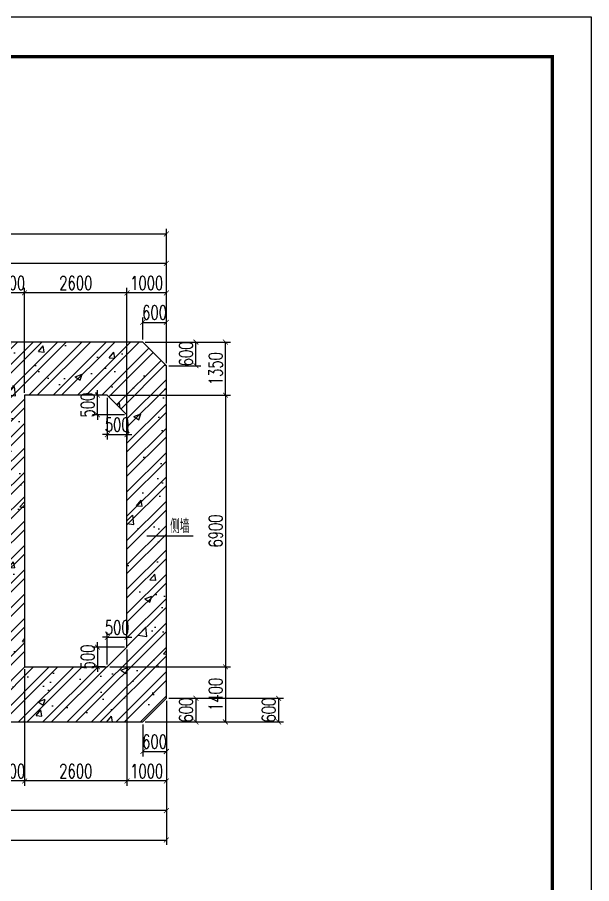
# Model space of a CAD drawing. Extents: x 266020 to 523514, y 704210 to 746210.
# Drawn here: x 364253 to 378838, y 724201 to 746210 of the extents above; entities that cross this region are included whole.
import ezdxf

# ---------------------------------------------------------------- set-up
doc = ezdxf.new("R2010")
doc.units = 0
doc.header["$LTSCALE"] = 50
doc.header["$MEASUREMENT"] = 0
doc.layers.get('0').update_dxf_attribs({"linetype": 'CONTINUOUS'})
doc.layers.get('Defpoints').update_dxf_attribs({"linetype": 'CONTINUOUS'})
for name, color, linetype in [('01 标  注', 1, 'CONTINUOUS'), ('02 结  构', 5, 'CONTINUOUS'), ('4', 4, 'CONTINUOUS'), ('填充', 8, 'CONTINUOUS')]:
    doc.layers.add(name, color=color, linetype=linetype)
doc.styles.get("Standard").update_dxf_attribs({"font": 'txt1.shx', "width": 0.7, "bigfont": 'hztxt.shx'})
doc.dimstyles.new('1：100', dxfattribs={"dimscale": 100, "dimtxt": 3.5, "dimasz": 1.25, "dimexe": 1.25, "dimexo": 0.625, "dimgap": 0.75, "dimtad": 1, "dimdsep": 46, "dimtxsty": 'Standard', "dimblk": 'ARCHTICK', "dimcen": 2.5, "dimclrt": 256, "dimadec": 0, "dimazin": 0, "dimtfac": 1, "dimtix": 1, "dimtmove": 0, "dimatfit": 3, "dimfxl": 0, "dimarcsym": 0})

# ---------------------------------------------------------------- blocks, each defined once
blk = doc.blocks.new('_ArchTick')
at = {"color": 0, "linetype": 'ByBlock', "const_width": 0.15}
blk.add_lwpolyline([(-0.5, -0.5), (0.5, 0.5)], dxfattribs=at)
blk = doc.blocks.new('*D152')
at = {"layer": '01 标  注', "color": 0, "lineweight": -2}
for p, q in [((331438, 728847), (331438, 725185)), ((368038, 728401), (368038, 725185)), ((331438, 725310), (368038, 725310))]:
    blk.add_line(p, q, dxfattribs=at)
at = {"layer": 'Defpoints', "color": 0}
for p in [(331438, 728910), (368038, 728463), (368038, 725310)]:
    blk.add_point(p, dxfattribs=at)
at = {"layer": '01 标  注', "color": 0, "lineweight": -2, "xscale": 125, "yscale": 125, "zscale": 125, "rotation": 180}
blk.add_blockref('_ArchTick', (331438, 725310), dxfattribs=at)
at = {"layer": '01 标  注', "color": 0, "lineweight": -2, "xscale": 125, "yscale": 125, "zscale": 125}
blk.add_blockref('_ArchTick', (368038, 725310), dxfattribs=at)
at = {"layer": '01 标  注', "insert": (349738, 725560), "char_height": 350, "attachment_point": 5}
blk.add_mtext('36600', dxfattribs=at)
blk = doc.blocks.new('*D153')
at = {"layer": '01 标  注', "color": 0, "lineweight": -2}
for p, q in [((367438, 738022), (367438, 738585)), ((367438, 738460), (368038, 738460)), ((368038, 737422), (368038, 738585))]:
    blk.add_line(p, q, dxfattribs=at)
at = {"layer": 'Defpoints', "color": 0}
for p in [(368038, 738460), (367438, 737960), (368038, 737360)]:
    blk.add_point(p, dxfattribs=at)
at = {"layer": '01 标  注', "color": 0, "lineweight": -2, "xscale": 125, "yscale": 125, "zscale": 125, "rotation": 180}
blk.add_blockref('_ArchTick', (367438, 738460), dxfattribs=at)
at = {"layer": '01 标  注', "color": 0, "lineweight": -2, "xscale": 125, "yscale": 125, "zscale": 125}
blk.add_blockref('_ArchTick', (368038, 738460), dxfattribs=at)
at = {"layer": '01 标  注', "insert": (367738, 738710), "char_height": 350, "attachment_point": 5}
blk.add_mtext('600', dxfattribs=at)
blk = doc.blocks.new('*D154')
at = {"layer": '01 标  注', "color": 0, "lineweight": -2}
for p, q in [((367500, 737960), (368913, 737960)), ((368788, 737360), (368788, 737960)), ((368100, 737360), (368913, 737360))]:
    blk.add_line(p, q, dxfattribs=at)
at = {"layer": 'Defpoints', "color": 0}
for p in [(367438, 737960), (368788, 737960), (368038, 737360)]:
    blk.add_point(p, dxfattribs=at)
at = {"layer": '01 标  注', "color": 0, "lineweight": -2, "xscale": 125, "yscale": 125, "zscale": 125}
for p, rotation in [((368788, 737960), 90), ((368788, 737360), 270)]:
    blk.add_blockref('_ArchTick', p, dxfattribs=dict(at, rotation=rotation))
at = {"layer": '01 标  注', "insert": (368538, 737660), "char_height": 350, "attachment_point": 5, "rotation": 90}
blk.add_mtext('600', dxfattribs=at)
blk = doc.blocks.new('*D190')
at = {"layer": '01 标  注', "color": 0, "lineweight": -2}
for p, q in [((366538, 736547), (366538, 735485)), ((367038, 736047), (367038, 735485)), ((366538, 735610), (366413, 735610)), ((366538, 735610), (367038, 735610)), ((367038, 735610), (367163, 735610))]:
    blk.add_line(p, q, dxfattribs=at)
at = {"layer": 'Defpoints', "color": 0}
for p in [(366538, 736610), (367038, 736110), (367038, 735610)]:
    blk.add_point(p, dxfattribs=at)
at = {"layer": '01 标  注', "color": 0, "lineweight": -2, "xscale": 125, "yscale": 125, "zscale": 125}
blk.add_blockref('_ArchTick', (366538, 735610), dxfattribs=at)
at = {"layer": '01 标  注', "color": 0, "lineweight": -2, "xscale": 125, "yscale": 125, "zscale": 125, "rotation": 180}
blk.add_blockref('_ArchTick', (367038, 735610), dxfattribs=at)
at = {"layer": '01 标  注', "insert": (366788, 735860), "char_height": 350, "attachment_point": 5}
blk.add_mtext('500', dxfattribs=at)
blk = doc.blocks.new('*D191')
at = {"layer": '01 标  注', "color": 0, "lineweight": -2}
for p, q in [((366288, 736610), (366288, 736735)), ((366475, 736610), (366163, 736610)), ((366288, 736110), (366288, 736610)), ((366975, 736110), (366163, 736110)), ((366288, 736110), (366288, 735985))]:
    blk.add_line(p, q, dxfattribs=at)
at = {"layer": 'Defpoints', "color": 0}
for p in [(366288, 736610), (366538, 736610), (367038, 736110)]:
    blk.add_point(p, dxfattribs=at)
at = {"layer": '01 标  注', "color": 0, "lineweight": -2, "xscale": 125, "yscale": 125, "zscale": 125}
for p, rotation in [((366288, 736610), 270), ((366288, 736110), 90)]:
    blk.add_blockref('_ArchTick', p, dxfattribs=dict(at, rotation=rotation))
at = {"layer": '01 标  注', "insert": (366038, 736360), "char_height": 350, "attachment_point": 5, "rotation": 90}
blk.add_mtext('500', dxfattribs=at)
blk = doc.blocks.new('*D157')
at = {"layer": '01 标  注', "color": 0, "lineweight": -2}
for p, q in [((366538, 730460), (366413, 730460)), ((366538, 729772), (366538, 730585)), ((366538, 730460), (367038, 730460)), ((367038, 730272), (367038, 730585)), ((367038, 730460), (367163, 730460))]:
    blk.add_line(p, q, dxfattribs=at)
at = {"layer": 'Defpoints', "color": 0}
for p in [(367038, 730460), (367038, 730210), (366538, 729710)]:
    blk.add_point(p, dxfattribs=at)
at = {"layer": '01 标  注', "color": 0, "lineweight": -2, "xscale": 125, "yscale": 125, "zscale": 125}
blk.add_blockref('_ArchTick', (366538, 730460), dxfattribs=at)
at = {"layer": '01 标  注', "color": 0, "lineweight": -2, "xscale": 125, "yscale": 125, "zscale": 125, "rotation": 180}
blk.add_blockref('_ArchTick', (367038, 730460), dxfattribs=at)
at = {"layer": '01 标  注', "insert": (366788, 730710), "char_height": 350, "attachment_point": 5}
blk.add_mtext('500', dxfattribs=at)
blk = doc.blocks.new('*D158')
at = {"layer": '01 标  注', "color": 0, "lineweight": -2}
for p, q in [((366288, 730210), (366288, 730335)), ((366975, 730210), (366163, 730210)), ((366288, 730210), (366288, 729710)), ((366475, 729710), (366163, 729710)), ((366288, 729710), (366288, 729585))]:
    blk.add_line(p, q, dxfattribs=at)
at = {"layer": 'Defpoints', "color": 0}
for p in [(367038, 730210), (366288, 729710), (366538, 729710)]:
    blk.add_point(p, dxfattribs=at)
at = {"layer": '01 标  注', "color": 0, "lineweight": -2, "xscale": 125, "yscale": 125, "zscale": 125}
for p, rotation in [((366288, 730210), 270), ((366288, 729710), 90)]:
    blk.add_blockref('_ArchTick', p, dxfattribs=dict(at, rotation=rotation))
at = {"layer": '01 标  注', "insert": (366038, 729960), "char_height": 350, "attachment_point": 5, "rotation": 90}
blk.add_mtext('500', dxfattribs=at)
blk = doc.blocks.new('*D159')
at = {"layer": '01 标  注', "color": 0, "lineweight": -2}
for p, q in [((367038, 730147), (367038, 726685)), ((368038, 728847), (368038, 726685)), ((368038, 726810), (367038, 726810))]:
    blk.add_line(p, q, dxfattribs=at)
at = {"layer": 'Defpoints', "color": 0}
for p in [(367038, 730210), (368038, 728910), (367038, 726810)]:
    blk.add_point(p, dxfattribs=at)
at = {"layer": '01 标  注', "color": 0, "lineweight": -2, "xscale": 125, "yscale": 125, "zscale": 125, "rotation": 180}
blk.add_blockref('_ArchTick', (367038, 726810), dxfattribs=at)
at = {"layer": '01 标  注', "color": 0, "lineweight": -2, "xscale": 125, "yscale": 125, "zscale": 125}
blk.add_blockref('_ArchTick', (368038, 726810), dxfattribs=at)
at = {"layer": '01 标  注', "insert": (367538, 727060), "char_height": 350, "attachment_point": 5}
blk.add_mtext('1000', dxfattribs=at)
blk = doc.blocks.new('*D194')
at = {"layer": '01 标  注', "color": 0, "lineweight": -2}
for p, q in [((367038, 730147), (367038, 726685)), ((364438, 729647), (364438, 726685)), ((367038, 726810), (364438, 726810))]:
    blk.add_line(p, q, dxfattribs=at)
at = {"layer": 'Defpoints', "color": 0}
for p in [(367038, 730210), (364438, 729710), (364438, 726810)]:
    blk.add_point(p, dxfattribs=at)
at = {"layer": '01 标  注', "color": 0, "lineweight": -2, "xscale": 125, "yscale": 125, "zscale": 125, "rotation": 180}
blk.add_blockref('_ArchTick', (364438, 726810), dxfattribs=at)
at = {"layer": '01 标  注', "color": 0, "lineweight": -2, "xscale": 125, "yscale": 125, "zscale": 125}
blk.add_blockref('_ArchTick', (367038, 726810), dxfattribs=at)
at = {"layer": '01 标  注', "insert": (365738, 727060), "char_height": 350, "attachment_point": 5}
blk.add_mtext('2600', dxfattribs=at)
blk = doc.blocks.new('*D195')
at = {"layer": '01 标  注', "color": 0, "lineweight": -2}
for p, q in [((363838, 729647), (363838, 726685)), ((364438, 729647), (364438, 726685)), ((364438, 726810), (363838, 726810))]:
    blk.add_line(p, q, dxfattribs=at)
at = {"layer": 'Defpoints', "color": 0}
for p in [(363838, 729710), (364438, 729710), (363838, 726810)]:
    blk.add_point(p, dxfattribs=at)
at = {"layer": '01 标  注', "color": 0, "lineweight": -2, "xscale": 125, "yscale": 125, "zscale": 125, "rotation": 180}
blk.add_blockref('_ArchTick', (363838, 726810), dxfattribs=at)
at = {"layer": '01 标  注', "color": 0, "lineweight": -2, "xscale": 125, "yscale": 125, "zscale": 125}
blk.add_blockref('_ArchTick', (364438, 726810), dxfattribs=at)
at = {"layer": '01 标  注', "insert": (364138, 727060), "char_height": 350, "attachment_point": 5}
blk.add_mtext('600', dxfattribs=at)
blk = doc.blocks.new('*D160')
at = {"layer": '01 标  注', "color": 0, "lineweight": -2}
for p, q in [((368038, 728847), (368038, 725935)), ((349738, 728247), (349738, 725935)), ((368038, 726060), (349738, 726060))]:
    blk.add_line(p, q, dxfattribs=at)
at = {"layer": 'Defpoints', "color": 0}
for p in [(368038, 728910), (349738, 728310), (349738, 726060)]:
    blk.add_point(p, dxfattribs=at)
at = {"layer": '01 标  注', "color": 0, "lineweight": -2, "xscale": 125, "yscale": 125, "zscale": 125, "rotation": 180}
blk.add_blockref('_ArchTick', (349738, 726060), dxfattribs=at)
at = {"layer": '01 标  注', "color": 0, "lineweight": -2, "xscale": 125, "yscale": 125, "zscale": 125}
blk.add_blockref('_ArchTick', (368038, 726060), dxfattribs=at)
at = {"layer": '01 标  注', "insert": (358888, 726310), "char_height": 350, "attachment_point": 5}
blk.add_mtext('18300', dxfattribs=at)
blk = doc.blocks.new('*D199')
at = {"layer": '01 标  注', "color": 0, "lineweight": -2}
for p, q in [((368100, 728910), (371013, 728910)), ((370888, 728910), (370888, 728310)), ((367500, 728310), (371013, 728310))]:
    blk.add_line(p, q, dxfattribs=at)
at = {"layer": 'Defpoints', "color": 0}
for p in [(368038, 728910), (367438, 728310), (370888, 728310)]:
    blk.add_point(p, dxfattribs=at)
at = {"layer": '01 标  注', "color": 0, "lineweight": -2, "xscale": 125, "yscale": 125, "zscale": 125}
for p, rotation in [((370888, 728910), 90), ((370888, 728310), 270)]:
    blk.add_blockref('_ArchTick', p, dxfattribs=dict(at, rotation=rotation))
at = {"layer": '01 标  注', "insert": (370638, 728610), "char_height": 350, "attachment_point": 5, "rotation": 90}
blk.add_mtext('600', dxfattribs=at)
blk = doc.blocks.new('*D171')
at = {"layer": '01 标  注', "color": 0, "lineweight": -2}
for p, q in [((331438, 737422), (331438, 740835)), ((368038, 737869), (368038, 740835)), ((331438, 740710), (368038, 740710))]:
    blk.add_line(p, q, dxfattribs=at)
at = {"layer": 'Defpoints', "color": 0}
for p in [(368038, 740710), (368038, 737806), (331438, 737360)]:
    blk.add_point(p, dxfattribs=at)
at = {"layer": '01 标  注', "color": 0, "lineweight": -2, "xscale": 125, "yscale": 125, "zscale": 125, "rotation": 180}
blk.add_blockref('_ArchTick', (331438, 740710), dxfattribs=at)
at = {"layer": '01 标  注', "color": 0, "lineweight": -2, "xscale": 125, "yscale": 125, "zscale": 125}
blk.add_blockref('_ArchTick', (368038, 740710), dxfattribs=at)
at = {"layer": '01 标  注', "insert": (349738, 740960), "char_height": 350, "attachment_point": 5}
blk.add_mtext('36600', dxfattribs=at)
blk = doc.blocks.new('*D172')
at = {"layer": '01 标  注', "color": 0, "lineweight": -2}
for p, q in [((367038, 736122), (367038, 739335)), ((368038, 737422), (368038, 739335)), ((368038, 739210), (367038, 739210))]:
    blk.add_line(p, q, dxfattribs=at)
at = {"layer": 'Defpoints', "color": 0}
for p in [(367038, 739210), (368038, 737360), (367038, 736060)]:
    blk.add_point(p, dxfattribs=at)
at = {"layer": '01 标  注', "color": 0, "lineweight": -2, "xscale": 125, "yscale": 125, "zscale": 125, "rotation": 180}
blk.add_blockref('_ArchTick', (367038, 739210), dxfattribs=at)
at = {"layer": '01 标  注', "color": 0, "lineweight": -2, "xscale": 125, "yscale": 125, "zscale": 125}
blk.add_blockref('_ArchTick', (368038, 739210), dxfattribs=at)
at = {"layer": '01 标  注', "insert": (367538, 739460), "char_height": 350, "attachment_point": 5}
blk.add_mtext('1000', dxfattribs=at)
blk = doc.blocks.new('*D173')
at = {"layer": '01 标  注', "color": 0, "lineweight": -2}
for p, q in [((364438, 736672), (364438, 739335)), ((367038, 736122), (367038, 739335)), ((367038, 739210), (364438, 739210))]:
    blk.add_line(p, q, dxfattribs=at)
at = {"layer": 'Defpoints', "color": 0}
for p in [(364438, 739210), (364438, 736610), (367038, 736060)]:
    blk.add_point(p, dxfattribs=at)
at = {"layer": '01 标  注', "color": 0, "lineweight": -2, "xscale": 125, "yscale": 125, "zscale": 125, "rotation": 180}
blk.add_blockref('_ArchTick', (364438, 739210), dxfattribs=at)
at = {"layer": '01 标  注', "color": 0, "lineweight": -2, "xscale": 125, "yscale": 125, "zscale": 125}
blk.add_blockref('_ArchTick', (367038, 739210), dxfattribs=at)
at = {"layer": '01 标  注', "insert": (365738, 739460), "char_height": 350, "attachment_point": 5}
blk.add_mtext('2600', dxfattribs=at)
blk = doc.blocks.new('*D174')
at = {"layer": '01 标  注', "color": 0, "lineweight": -2}
for p, q in [((363838, 736172), (363838, 739335)), ((364438, 736672), (364438, 739335)), ((364438, 739210), (363838, 739210))]:
    blk.add_line(p, q, dxfattribs=at)
at = {"layer": 'Defpoints', "color": 0}
for p in [(363838, 739210), (364438, 736610), (363838, 736110)]:
    blk.add_point(p, dxfattribs=at)
at = {"layer": '01 标  注', "color": 0, "lineweight": -2, "xscale": 125, "yscale": 125, "zscale": 125, "rotation": 180}
blk.add_blockref('_ArchTick', (363838, 739210), dxfattribs=at)
at = {"layer": '01 标  注', "color": 0, "lineweight": -2, "xscale": 125, "yscale": 125, "zscale": 125}
blk.add_blockref('_ArchTick', (364438, 739210), dxfattribs=at)
at = {"layer": '01 标  注', "insert": (364138, 739460), "char_height": 350, "attachment_point": 5}
blk.add_mtext('600', dxfattribs=at)
blk = doc.blocks.new('*D177')
at = {"layer": '01 标  注', "color": 0, "lineweight": -2}
for p, q in [((349738, 738022), (349738, 740085)), ((368038, 739960), (349738, 739960)), ((368038, 737422), (368038, 740085))]:
    blk.add_line(p, q, dxfattribs=at)
at = {"layer": 'Defpoints', "color": 0}
for p in [(349738, 739960), (349738, 737960), (368038, 737360)]:
    blk.add_point(p, dxfattribs=at)
at = {"layer": '01 标  注', "color": 0, "lineweight": -2, "xscale": 125, "yscale": 125, "zscale": 125, "rotation": 180}
blk.add_blockref('_ArchTick', (349738, 739960), dxfattribs=at)
at = {"layer": '01 标  注', "color": 0, "lineweight": -2, "xscale": 125, "yscale": 125, "zscale": 125}
blk.add_blockref('_ArchTick', (368038, 739960), dxfattribs=at)
at = {"layer": '01 标  注', "insert": (358888, 740210), "char_height": 350, "attachment_point": 5}
blk.add_mtext('18300', dxfattribs=at)
blk = doc.blocks.new('*D71')
at = {"layer": '01 标  注', "color": 0, "lineweight": -2}
for p, q in [((368100, 728910), (368913, 728910)), ((368788, 728910), (368788, 728310)), ((367500, 728310), (368913, 728310))]:
    blk.add_line(p, q, dxfattribs=at)
at = {"layer": 'Defpoints', "color": 0}
for p in [(368038, 728910), (367438, 728310), (368788, 728310)]:
    blk.add_point(p, dxfattribs=at)
at = {"layer": '01 标  注', "color": 0, "lineweight": -2, "xscale": 125, "yscale": 125, "zscale": 125}
for p, rotation in [((368788, 728910), 90), ((368788, 728310), 270)]:
    blk.add_blockref('_ArchTick', p, dxfattribs=dict(at, rotation=rotation))
at = {"layer": '01 标  注', "insert": (368538, 728610), "char_height": 350, "attachment_point": 5, "rotation": 90}
blk.add_mtext('600', dxfattribs=at)
blk = doc.blocks.new('*D72')
at = {"layer": '01 标  注', "color": 0, "lineweight": -2}
for p, q in [((368038, 728847), (368038, 727435)), ((367438, 728247), (367438, 727435)), ((367438, 727560), (368038, 727560))]:
    blk.add_line(p, q, dxfattribs=at)
at = {"layer": 'Defpoints', "color": 0}
for p in [(368038, 728910), (367438, 728310), (368038, 727560)]:
    blk.add_point(p, dxfattribs=at)
at = {"layer": '01 标  注', "color": 0, "lineweight": -2, "xscale": 125, "yscale": 125, "zscale": 125, "rotation": 180}
blk.add_blockref('_ArchTick', (367438, 727560), dxfattribs=at)
at = {"layer": '01 标  注', "color": 0, "lineweight": -2, "xscale": 125, "yscale": 125, "zscale": 125}
blk.add_blockref('_ArchTick', (368038, 727560), dxfattribs=at)
at = {"layer": '01 标  注', "insert": (367738, 727810), "char_height": 350, "attachment_point": 5}
blk.add_mtext('600', dxfattribs=at)
blk = doc.blocks.new('*D78')
at = {"layer": '01 标  注', "color": 0, "lineweight": -2}
for p, q in [((367500, 737960), (369663, 737960)), ((369538, 736610), (369538, 737960)), ((366600, 736610), (369663, 736610))]:
    blk.add_line(p, q, dxfattribs=at)
at = {"layer": 'Defpoints', "color": 0}
for p in [(367438, 737960), (369538, 737960), (366538, 736610)]:
    blk.add_point(p, dxfattribs=at)
at = {"layer": '01 标  注', "color": 0, "lineweight": -2, "xscale": 125, "yscale": 125, "zscale": 125}
for p, rotation in [((369538, 737960), 90), ((369538, 736610), 270)]:
    blk.add_blockref('_ArchTick', p, dxfattribs=dict(at, rotation=rotation))
at = {"layer": '01 标  注', "insert": (369288, 737285), "char_height": 350, "attachment_point": 5, "rotation": 90}
blk.add_mtext('1350', dxfattribs=at)
blk = doc.blocks.new('*D79')
at = {"layer": '01 标  注', "color": 0, "lineweight": -2}
for p, q in [((366600, 729710), (369663, 729710)), ((369538, 729710), (369538, 728310)), ((367500, 728310), (369663, 728310))]:
    blk.add_line(p, q, dxfattribs=at)
at = {"layer": 'Defpoints', "color": 0}
for p in [(366538, 729710), (367438, 728310), (369538, 728310)]:
    blk.add_point(p, dxfattribs=at)
at = {"layer": '01 标  注', "color": 0, "lineweight": -2, "xscale": 125, "yscale": 125, "zscale": 125}
for p, rotation in [((369538, 729710), 90), ((369538, 728310), 270)]:
    blk.add_blockref('_ArchTick', p, dxfattribs=dict(at, rotation=rotation))
at = {"layer": '01 标  注', "insert": (369288, 729010), "char_height": 350, "attachment_point": 5, "rotation": 90}
blk.add_mtext('1400', dxfattribs=at)
blk = doc.blocks.new('*D80')
at = {"layer": '01 标  注', "color": 0, "lineweight": -2}
for p, q in [((366600, 736610), (369663, 736610)), ((369538, 736610), (369538, 729710)), ((366600, 729710), (369663, 729710))]:
    blk.add_line(p, q, dxfattribs=at)
at = {"layer": 'Defpoints', "color": 0}
for p in [(366538, 736610), (366538, 729710), (369538, 729710)]:
    blk.add_point(p, dxfattribs=at)
at = {"layer": '01 标  注', "color": 0, "lineweight": -2, "xscale": 125, "yscale": 125, "zscale": 125}
for p, rotation in [((369538, 736610), 90), ((369538, 729710), 270)]:
    blk.add_blockref('_ArchTick', p, dxfattribs=dict(at, rotation=rotation))
at = {"layer": '01 标  注', "insert": (369288, 733160), "char_height": 350, "attachment_point": 5, "rotation": 90}
blk.add_mtext('6900', dxfattribs=at)

msp = doc.modelspace()

# ---------------------------------------------------------------- hatches: boundary and pattern name
at = {"layer": '填充'}
h = msp.add_hatch(dxfattribs=at)
h.set_pattern_fill('AR-CONC', color=256, scale=250, style=0)
h.set_pattern_definition([(50, (-84850, 0), (1793.1505, -156.8803), [187.5, -2062.5]), (355, (-84850, 0), (-346.8783, 1880.4803), [150, -1650]), (100.4514, (-84700.6, -13), (1446.2735, 1723.599), [159.3505, -1752.8553]), (46.1842, (-84850, 500), (2668.1026, -413.7975), [281.25, -3093.75]), (96.6356, (-84627.7, 465.5), (2336.657, 2435.295), [239.026, -2629.2825]), (351.1842, (-84850, 500), (2336.655, 2435.2965), [225, -2475]), (21, (-84600, 375), (1492.2676, -1006.5472), [187.5, -2062.5]), (326, (-84600, 375), (608.2883, 1812.875), [150, -1650]), (71.4514, (-84475.6, 291.1), (2100.5566, 806.3262), [159.3505, -1752.8553]), (37.5, (-84850, 0), (30.39964, 832.23463), [0, -1630, 0, -1675, 0, -1656.25]), (7.5, (-84850, 0), (657.6738, 986.0293), [0, -955, 0, -1592.5, 0, -631.25]), (327.5, (-85407.5, 0), (1334.5561, -56.3872), [0, -625, 0, -1950, 0, -2587.5]), (317.5, (-85657.5, 0), (1457.9654, 250.2625), [0, -812.5, 0, -1295, 0, -1837.5])])
h.paths.add_polyline_path([(332037.835, 737959.674), (331437.835, 737359.674), (331437.835, 728909.674), (332037.835, 728309.674), (349737.835, 728309.674), (349737.835, 729319.674), (349612.835, 729319.674), (349612.835, 729569.674), (349737.835, 729569.674), (349737.835, 730009.674), (348737.835, 730009.674), (348737.835, 736109.674), (349237.835, 736609.674), (349737.835, 736609.674), (349737.835, 737959.674)])
h.paths.add_polyline_path([(346637.835, 736609.674), (348137.835, 736109.674), (348137.835, 729709.674), (335637.835, 729709.674), (335637.835, 736109.674), (337137.835, 736609.674)], flags=16)
h.paths.add_polyline_path([(335037.835, 736609.674), (335037.835, 729709.674), (332937.835, 729709.674), (332437.835, 730209.674), (332437.835, 736109.674), (332937.835, 736609.674)], flags=16)
h.paths.add_polyline_path([(348737.835, 729569.674), (348987.835, 729569.674), (348987.835, 729319.674), (348737.835, 729319.674)], flags=16)
h.paths.add_polyline_path([(348787.835, 729519.674), (348737.835, 729319.674), (348737.835, 729507.174)], flags=0)
h.paths.add_polyline_path([(349737.835, 737959.674), (349737.835, 736609.674), (350237.835, 736609.674), (350737.835, 736109.674), (350737.835, 730009.674), (349737.835, 730009.674), (349737.835, 729569.674), (349862.835, 729569.674), (349862.835, 729319.674), (349737.835, 729319.674), (349737.835, 728309.674), (367437.835, 728309.674), (368037.835, 728909.674), (368037.835, 737359.674), (367437.835, 737959.674)])
h.paths.add_polyline_path([(362337.835, 736609.674), (363837.835, 736109.674), (363837.835, 729709.674), (351337.835, 729709.674), (351337.835, 736109.674), (352837.835, 736609.674)], flags=16)
h.paths.add_polyline_path([(364437.835, 736609.674), (366537.835, 736609.674), (367037.835, 736109.674), (367037.835, 730209.674), (366537.835, 729709.674), (364437.835, 729709.674)], flags=16)
h.paths.add_polyline_path([(350737.835, 729569.674), (350737.835, 729319.674), (350487.835, 729319.674), (350487.835, 729569.674)], flags=0)
h.paths.add_polyline_path([(350737.835, 729569.674), (350737.835, 729319.674), (350487.835, 729319.674), (350537.835, 729519.674)], flags=16)
h.paths.add_polyline_path([(332391.441, 736122.174), (332984.23, 736122.174), (332984.23, 735597.174), (332391.441, 735597.174)], flags=24)
h.paths.add_polyline_path([(332925.335, 736063.279), (332925.335, 736656.069), (333450.335, 736656.069), (333450.335, 736063.279)], flags=24)
h.paths.add_polyline_path([(336025.677, 736122.174), (336749.993, 736122.174), (336749.993, 735597.174), (336025.677, 735597.174)], flags=8)
h.paths.add_polyline_path([(337125.335, 736063.279), (337125.335, 736656.069), (337650.335, 736656.069), (337650.335, 736063.279)], flags=24)
h.paths.add_polyline_path([(347025.677, 736122.174), (347749.993, 736122.174), (347749.993, 735597.174), (347025.677, 735597.174)], flags=8)
h.paths.add_polyline_path([(345750.335, 736063.279), (345750.335, 736656.069), (346275.335, 736656.069), (346275.335, 736063.279)], flags=24)
h.paths.add_polyline_path([(332391.441, 730972.174), (332984.23, 730972.174), (332984.23, 730447.174), (332391.441, 730447.174)], flags=24)
h.paths.add_polyline_path([(332925.335, 729663.279), (332925.335, 730256.069), (333450.335, 730256.069), (333450.335, 729663.279)], flags=24)
h.paths.add_polyline_path([(347875.335, 736063.279), (347875.335, 736656.069), (348400.335, 736656.069), (348400.335, 736063.279)], flags=24)
h.paths.add_polyline_path([(347875.335, 729148.279), (347875.335, 729741.069), (348400.335, 729741.069), (348400.335, 729148.279)], flags=24)
h.paths.add_polyline_path([(348566.441, 729332.174), (349159.23, 729332.174), (349159.23, 728807.174), (348566.441, 728807.174)], flags=24)
h.paths.add_polyline_path([(349390.546, 729332.174), (349960.125, 729332.174), (349960.125, 728807.174), (349390.546, 728807.174)], flags=9)
h.paths.add_polyline_path([(349515.546, 728832.174), (350085.125, 728832.174), (350085.125, 728307.174), (349515.546, 728307.174)], flags=9)
h.paths.add_polyline_path([(343090.073, 730722.174), (343720.348, 730722.174), (343720.348, 730197.174), (343090.073, 730197.174)], flags=8)
h.paths.add_polyline_path([(343092.002, 736122.174), (343718.419, 736122.174), (343718.419, 735597.174), (343092.002, 735597.174)], flags=8)
h.paths.add_polyline_path([(347252.684, 733422.174), (348108.669, 733422.174), (348108.669, 732897.174), (347252.684, 732897.174)], flags=8)
h.paths.add_polyline_path([(335667.002, 733547.174), (336522.986, 733547.174), (336522.986, 733022.174), (335667.002, 733022.174)], flags=8)
h.paths.add_polyline_path([(366491.441, 736122.174), (367084.23, 736122.174), (367084.23, 735597.174), (366491.441, 735597.174)], flags=24)
h.paths.add_polyline_path([(365775.335, 736063.279), (365775.335, 736656.069), (366300.335, 736656.069), (366300.335, 736063.279)], flags=24)
h.paths.add_polyline_path([(362725.677, 736122.174), (363449.993, 736122.174), (363449.993, 735597.174), (362725.677, 735597.174)], flags=8)
h.paths.add_polyline_path([(361325.335, 736063.279), (361325.335, 736656.069), (361850.335, 736656.069), (361850.335, 736063.279)], flags=24)
h.paths.add_polyline_path([(351725.677, 736122.174), (352449.993, 736122.174), (352449.993, 735597.174), (351725.677, 735597.174)], flags=8)
h.paths.add_polyline_path([(352825.335, 736063.279), (352825.335, 736656.069), (353350.335, 736656.069), (353350.335, 736063.279)], flags=24)
h.paths.add_polyline_path([(366491.441, 730972.174), (367084.23, 730972.174), (367084.23, 730447.174), (366491.441, 730447.174)], flags=24)
h.paths.add_polyline_path([(365775.335, 729663.279), (365775.335, 730256.069), (366300.335, 730256.069), (366300.335, 729663.279)], flags=24)
h.paths.add_polyline_path([(350700.335, 736063.279), (350700.335, 736656.069), (351225.335, 736656.069), (351225.335, 736063.279)], flags=25)
h.paths.add_polyline_path([(351075.335, 729148.279), (351075.335, 729741.069), (351600.335, 729741.069), (351600.335, 729148.279)], flags=24)
h.paths.add_polyline_path([(350316.441, 729332.174), (350909.23, 729332.174), (350909.23, 728807.174), (350316.441, 728807.174)], flags=24)
h.paths.add_polyline_path([(355755.322, 730722.174), (356385.598, 730722.174), (356385.598, 730197.174), (355755.322, 730197.174)], flags=8)
h.paths.add_polyline_path([(355757.251, 736122.174), (356383.669, 736122.174), (356383.669, 735597.174), (355757.251, 735597.174)], flags=8)
h.paths.add_polyline_path([(351367.002, 733422.174), (352222.986, 733422.174), (352222.986, 732897.174), (351367.002, 732897.174)], flags=8)
h.paths.add_polyline_path([(362952.684, 733547.174), (363808.669, 733547.174), (363808.669, 733022.174), (362952.684, 733022.174)], flags=8)
h.paths.add_polyline_path([(351075.335, 728452.516), (351075.335, 729176.832), (351600.335, 729176.832), (351600.335, 728452.516)], flags=24)
h.paths.add_polyline_path([(346375.335, 728797.516), (346375.335, 729521.832), (346900.335, 729521.832), (346900.335, 728797.516)], flags=24)
h.paths.add_polyline_path([(347125.335, 728452.516), (347125.335, 729176.832), (347650.335, 729176.832), (347650.335, 728452.516)], flags=24)
h.paths.add_polyline_path([(347125.335, 729372.148), (347125.335, 729957.2), (347650.335, 729957.2), (347650.335, 729372.148)], flags=24)
h.paths.add_polyline_path([(351825.335, 728647.516), (351825.335, 729371.832), (352350.335, 729371.832), (352350.335, 728647.516)], flags=24)
h.paths.add_polyline_path([(351825.335, 729563.279), (351825.335, 730156.069), (352350.335, 730156.069), (352350.335, 729563.279)], flags=24)
h.paths.add_polyline_path([(352575.335, 728797.516), (352575.335, 729521.832), (353100.335, 729521.832), (353100.335, 728797.516)], flags=24)
h = msp.add_hatch(dxfattribs=at)
h.set_pattern_fill('STEEL', color=256, scale=3500, style=0)
h.set_pattern_definition([(45, (0, 0), (-309.35922, 309.35922), []), (45, (0, 218.75), (-309.35922, 309.35922), [])])
h.paths.add_polyline_path([(349737.835, 737959.674), (349737.835, 736609.674), (350237.835, 736609.674), (350737.835, 736109.674), (350737.835, 730509.674), (351337.835, 730509.674), (351337.835, 736109.674), (352837.835, 736609.674), (362337.835, 736609.674), (363837.835, 736109.674), (363837.835, 729709.674), (351337.835, 729709.674), (351337.835, 730169.674), (350737.835, 729569.674), (350737.835, 729319.674), (350487.835, 729319.674), (350487.835, 729569.674), (350737.835, 729569.674), (351337.835, 730169.674), (351337.835, 730509.674), (350802.835, 730509.674), (350737.835, 730444.674), (350737.835, 730009.674), (350302.835, 730009.674), (349862.835, 729569.674), (349862.835, 729319.674), (349737.835, 729319.674), (349737.835, 728309.674), (367437.835, 728309.674), (368037.835, 728909.674), (368037.835, 737359.674), (367437.835, 737959.674)])
h.paths.add_polyline_path([(366537.835, 736609.674), (367037.835, 736109.674), (367037.835, 730209.674), (366537.835, 729709.674), (364437.835, 729709.674), (364437.835, 736609.674)], flags=16)
h.paths.add_polyline_path([(332037.835, 737959.674), (331437.835, 737359.674), (331437.835, 728909.674), (332037.835, 728309.674), (349737.835, 728309.674), (349737.835, 729319.674), (349612.835, 729319.674), (349612.835, 729569.674), (349737.835, 729569.674), (349737.835, 730009.674), (349427.835, 730009.674), (348987.835, 729569.674), (348987.835, 729319.674), (348737.835, 729319.674), (348737.835, 729569.674), (348987.835, 729569.674), (349427.835, 730009.674), (348737.835, 730009.674), (348737.835, 736109.674), (349237.835, 736609.674), (349737.835, 736609.674), (349737.835, 737959.674)])
h.paths.add_polyline_path([(346637.835, 736609.674), (348137.835, 736109.674), (348137.835, 729709.674), (335637.835, 729709.674), (335637.835, 736109.674), (337137.835, 736609.674)], flags=16)
h.paths.add_polyline_path([(335037.835, 736609.674), (335037.835, 729709.674), (332937.835, 729709.674), (332437.835, 730209.674), (332437.835, 736109.674), (332937.835, 736609.674)], flags=16)
h.paths.add_polyline_path([(366491.441, 736122.174), (367084.23, 736122.174), (367084.23, 735597.174), (366491.441, 735597.174)], flags=24)
h.paths.add_polyline_path([(365775.335, 736063.279), (365775.335, 736656.069), (366300.335, 736656.069), (366300.335, 736063.279)], flags=24)
h.paths.add_polyline_path([(366491.441, 730972.174), (367084.23, 730972.174), (367084.23, 730447.174), (366491.441, 730447.174)], flags=24)
h.paths.add_polyline_path([(365775.335, 729663.279), (365775.335, 730256.069), (366300.335, 730256.069), (366300.335, 729663.279)], flags=24)
h.paths.add_polyline_path([(350700.335, 736063.279), (350700.335, 736656.069), (351225.335, 736656.069), (351225.335, 736063.279)], flags=25)
h.paths.add_polyline_path([(351248.335, 729148.279), (351248.335, 729741.069), (351773.335, 729741.069), (351773.335, 729148.279)], flags=24)
h.paths.add_polyline_path([(349390.546, 729332.174), (349960.125, 729332.174), (349960.125, 728807.174), (349390.546, 728807.174)], flags=9)
h.paths.add_polyline_path([(350316.441, 729332.174), (350909.23, 729332.174), (350909.23, 728807.174), (350316.441, 728807.174)], flags=24)
h.paths.add_polyline_path([(349515.546, 728832.174), (350085.125, 728832.174), (350085.125, 728307.174), (349515.546, 728307.174)], flags=9)
h.paths.add_polyline_path([(351248.335, 728452.516), (351248.335, 729176.832), (351773.335, 729176.832), (351773.335, 728452.516)], flags=24)
h.paths.add_polyline_path([(332391.441, 736122.174), (332984.23, 736122.174), (332984.23, 735597.174), (332391.441, 735597.174)], flags=24)
h.paths.add_polyline_path([(332925.335, 736063.279), (332925.335, 736656.069), (333450.335, 736656.069), (333450.335, 736063.279)], flags=24)
h.paths.add_polyline_path([(336025.677, 736122.174), (336749.993, 736122.174), (336749.993, 735597.174), (336025.677, 735597.174)], flags=8)
h.paths.add_polyline_path([(337125.335, 736063.279), (337125.335, 736656.069), (337650.335, 736656.069), (337650.335, 736063.279)], flags=24)
h.paths.add_polyline_path([(347025.677, 736122.174), (347749.993, 736122.174), (347749.993, 735597.174), (347025.677, 735597.174)], flags=8)
h.paths.add_polyline_path([(345750.335, 736063.279), (345750.335, 736656.069), (346275.335, 736656.069), (346275.335, 736063.279)], flags=24)
h.paths.add_polyline_path([(332391.441, 730972.174), (332984.23, 730972.174), (332984.23, 730447.174), (332391.441, 730447.174)], flags=24)
h.paths.add_polyline_path([(332925.335, 729663.279), (332925.335, 730256.069), (333450.335, 730256.069), (333450.335, 729663.279)], flags=24)
h.paths.add_polyline_path([(347875.335, 736063.279), (347875.335, 736656.069), (348400.335, 736656.069), (348400.335, 736063.279)], flags=24)
h.paths.add_polyline_path([(347875.335, 729148.279), (347875.335, 729741.069), (348400.335, 729741.069), (348400.335, 729148.279)], flags=24)
h.paths.add_polyline_path([(348566.441, 729332.174), (349159.23, 729332.174), (349159.23, 728807.174), (348566.441, 728807.174)], flags=24)
h.paths.add_polyline_path([(346375.335, 728797.516), (346375.335, 729521.832), (346900.335, 729521.832), (346900.335, 728797.516)], flags=24)
h.paths.add_polyline_path([(347125.335, 728452.516), (347125.335, 729176.832), (347650.335, 729176.832), (347650.335, 728452.516)], flags=24)
h.paths.add_polyline_path([(347125.335, 729372.148), (347125.335, 729957.2), (347650.335, 729957.2), (347650.335, 729372.148)], flags=24)
h.paths.add_polyline_path([(343094.926, 730722.174), (343715.495, 730722.174), (343715.495, 730197.174), (343094.926, 730197.174)], flags=8)
h.paths.add_polyline_path([(343096.855, 736122.174), (343713.566, 736122.174), (343713.566, 735597.174), (343096.855, 735597.174)], flags=8)
h.paths.add_polyline_path([(347258.512, 733672.174), (348102.841, 733672.174), (348102.841, 733147.174), (347258.512, 733147.174)], flags=8)
h.paths.add_polyline_path([(335672.83, 733547.174), (336517.158, 733547.174), (336517.158, 733022.174), (335672.83, 733022.174)], flags=8)

# ---------------------------------------------------------------- linework, layer by layer
at = {"layer": '01 标  注'}
msp.add_line((367537.835, 733034.674), (368722.586, 733034.674), dxfattribs=at)
msp.add_lwpolyline([(378837.835, 704209.674), (378837.835, 746209.674), (319137.835, 746209.674), (319137.835, 704209.674)], close=True, dxfattribs=at)
at = {"layer": '02 结  构'}
for p, q in [((367437.835, 737959.674), (349737.835, 737959.674)), ((368037.835, 737359.674), (367437.835, 737959.674)), ((368037.835, 728909.674), (368037.835, 737359.674)), ((367437.835, 728309.674), (368037.835, 728909.674)), ((332037.835, 728309.674), (367437.835, 728309.674))]:
    msp.add_line(p, q, dxfattribs=at)
msp.add_lwpolyline([(364437.835, 736609.674), (364437.835, 729709.674), (366537.835, 729709.674), (367037.835, 730209.674), (367037.835, 736109.674), (366537.835, 736609.674)], close=True, dxfattribs=at)
at = {"layer": '4', "color": 7, "const_width": 80}
msp.add_lwpolyline([(377837.835, 705209.674), (377837.835, 745209.674), (321637.835, 745209.674), (321637.835, 705209.674)], close=True, dxfattribs=at)

# ---------------------------------------------------------------- texts
at = {"layer": '01 标  注', "insert": (368380.211, 733284.674), "char_height": 350, "attachment_point": 5}
msp.add_mtext('侧墙', dxfattribs=at)

# ---------------------------------------------------------------- dimensions: what is measured, and where the dimension line sits
at = {"layer": '01 标  注'}
for base, p1, p2, picture, middle in [((368037.835, 740709.674), (331437.835, 737359.674), (368037.835, 737806.092), '*D171', (349737.835, 740959.674)), ((368037.835, 738459.674), (367437.835, 737959.674), (368037.835, 737359.674), '*D153', (367737.835, 738709.674)), ((367037.835, 730459.674), (366537.835, 729709.674), (367037.835, 730209.674), '*D157', (366787.835, 730709.674)), ((368037.835, 725309.674), (331437.835, 728909.674), (368037.835, 728463.256), '*D152', (349737.835, 725559.674)), ((368037.835, 727559.674), (367437.835, 728309.674), (368037.835, 728909.674), '*D72', (367737.835, 727809.674))]:
    dim = msp.add_linear_dim(base=base, p1=p1, p2=p2, dimstyle='1：100', dxfattribs=at)
    dim.commit()
    dim.dimension.update_dxf_attribs({"geometry": picture, "text_midpoint": middle})
for base, p1, p2, angle, picture, middle in [((349737.835, 739959.674), (368037.835, 737359.674), (349737.835, 737959.674), 180, '*D177', (358887.835, 740209.674)), ((363837.835, 739209.674), (364437.835, 736609.674), (363837.835, 736109.674), 180, '*D174', (364137.835, 739459.674)), ((364437.835, 739209.674), (367037.835, 736059.674), (364437.835, 736609.674), 180, '*D173', (365737.835, 739459.674)), ((367037.835, 739209.674), (368037.835, 737359.674), (367037.835, 736059.674), 180, '*D172', (367537.835, 739459.674)), ((369537.835, 737959.674), (366537.835, 736609.674), (367437.835, 737959.674), 90, '*D78', (369287.835, 737284.674)), ((368787.835, 737959.674), (368037.835, 737359.674), (367437.835, 737959.674), 90, '*D154', (368537.835, 737659.674)), ((366287.835, 736609.674), (367037.835, 736109.674), (366537.835, 736609.674), 90, '*D191', (366037.835, 736359.674)), ((369537.835, 729709.674), (366537.835, 736609.674), (366537.835, 729709.674), 90, '*D80', (369287.835, 733159.674)), ((367037.835, 735609.674), (366537.835, 736609.674), (367037.835, 736109.674), 180, '*D190', (366787.835, 735859.674)), ((366287.835, 729709.674), (367037.835, 730209.674), (366537.835, 729709.674), 270, '*D158', (366037.835, 729959.674)), ((364437.835, 726809.674), (367037.835, 730209.674), (364437.835, 729709.674), 180, '*D194', (365737.835, 727059.674)), ((367037.835, 726809.674), (368037.835, 728909.674), (367037.835, 730209.674), 180, '*D159', (367537.835, 727059.674)), ((363837.835, 726809.674), (364437.835, 729709.674), (363837.835, 729709.674), 180, '*D195', (364137.835, 727059.674)), ((369537.835, 728309.674), (366537.835, 729709.674), (367437.835, 728309.674), 90, '*D79', (369287.835, 729009.674)), ((370887.835, 728309.674), (368037.835, 728909.674), (367437.835, 728309.674), 90, '*D199', (370637.835, 728609.674)), ((368787.835, 728309.674), (368037.835, 728909.674), (367437.835, 728309.674), 270, '*D71', (368537.835, 728609.674)), ((349737.835, 726059.674), (368037.835, 728909.674), (349737.835, 728309.674), 180, '*D160', (358887.835, 726309.674))]:
    dim = msp.add_linear_dim(base=base, p1=p1, p2=p2, angle=angle, dimstyle='1：100', dxfattribs=at)
    dim.commit()
    dim.dimension.update_dxf_attribs({"geometry": picture, "text_midpoint": middle})

doc.saveas('drawing.dxf')
